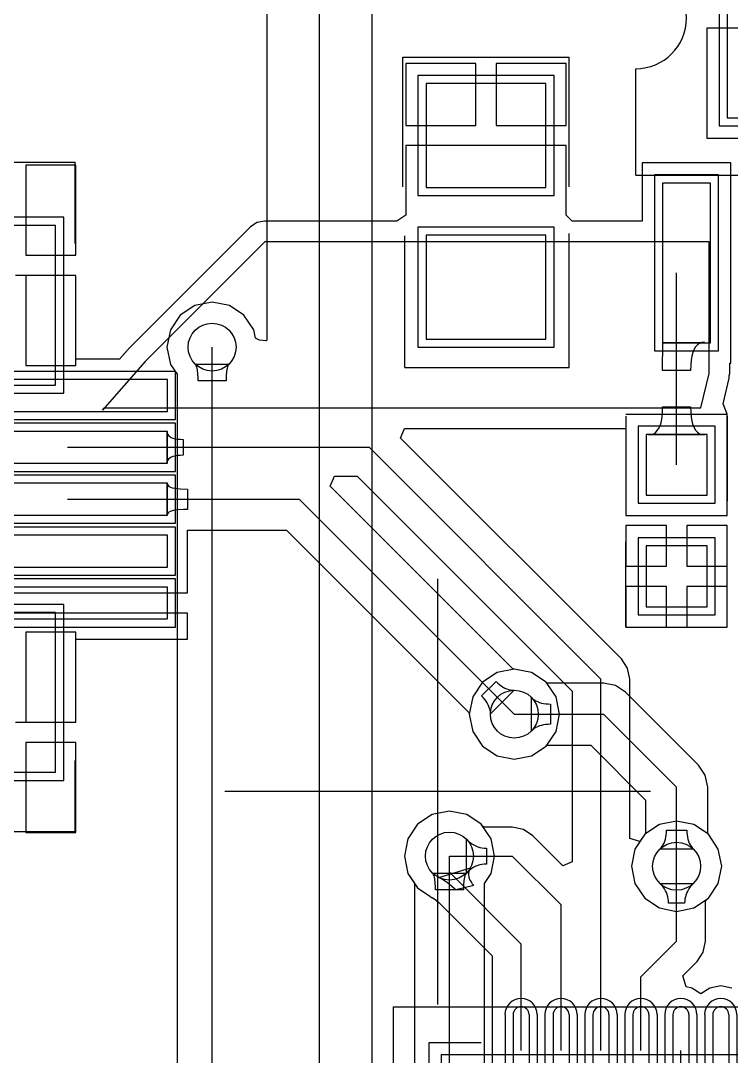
# Model space of a CAD drawing. Header units: millimetres. Extents: x 79 to 123, y 34 to 143.
# Drawn here: x 87.44 to 96.34, y 105.65 to 118.62 of the extents above; entities that cross this region are included whole.
import ezdxf

# ---------------------------------------------------------------- set-up
doc = ezdxf.new("R2010")
doc.units = ezdxf.units.MM
for name, color, linetype in [('BottomLayer', 5, 'Continuous'), ('BottomOverlay', 54, 'Continuous'), ('BottomSolder', 6, 'Continuous'), ('Mechanical13', 56, 'Continuous'), ('Mechanical15', 56, 'Continuous'), ('MultiLayer', 9, 'Continuous'), ('TopLayer', 1, 'Continuous'), ('TopOverlay', 2, 'Continuous'), ('TopPaste', 8, 'Continuous'), ('TopSolder', 216, 'Continuous')]:
    doc.layers.add(name, color=color, linetype=linetype)

# ---------------------------------------------------------------- blocks, each defined once
blk = doc.blocks.new('18650____________B_1')
at = {"layer": 'BottomOverlay'}
for p, q in [((59.204, 28.864), (59.204, 34.195)), ((56.539, 31.529), (61.87, 31.529))]:
    blk.add_line(p, q, dxfattribs=at)
blk = doc.blocks.new('C0603_15')
at = {"layer": 'TopLayer'}
for p, q in [((-0.356, 0.559), (-0.356, -0.203)), ((0.406, 0.559), (-0.356, 0.559)), ((0.406, -0.203), (0.406, 0.559)), ((1.041, 0.559), (1.041, -0.203)), ((1.803, 0.559), (1.041, 0.559)), ((1.803, -0.203), (1.803, 0.559)), ((-0.356, -0.203), (0.406, -0.203)), ((1.041, -0.203), (1.803, -0.203))]:
    blk.add_line(p, q, dxfattribs=at)
at = {"layer": 'TopOverlay'}
for p, q in [((-0.61, 0.813), (0.457, 0.813)), ((-0.61, 0.813), (-0.61, -0.457)), ((2.032, 0.813), (0.965, 0.813)), ((2.057, 0.813), (2.057, -0.457)), ((-0.61, -0.457), (0.457, -0.457)), ((2.032, -0.457), (0.965, -0.457))]:
    blk.add_line(p, q, dxfattribs=at)
at = {"layer": 'TopPaste'}
for p, q in [((-0.356, 0.559), (-0.356, -0.203)), ((0.406, 0.559), (-0.356, 0.559)), ((0.406, -0.203), (0.406, 0.559)), ((1.041, 0.559), (1.041, -0.203)), ((1.803, 0.559), (1.041, 0.559)), ((1.803, -0.203), (1.803, 0.559)), ((-0.356, -0.203), (0.406, -0.203)), ((1.041, -0.203), (1.803, -0.203))]:
    blk.add_line(p, q, dxfattribs=at)
at = {"layer": 'TopSolder'}
for p, q in [((-0.457, 0.66), (-0.457, -0.305)), ((0.508, 0.66), (-0.457, 0.66)), ((0.508, -0.305), (0.508, 0.66)), ((0.94, 0.66), (0.94, -0.305)), ((1.905, 0.66), (0.94, 0.66)), ((1.905, -0.305), (1.905, 0.66)), ((-0.457, -0.305), (0.508, -0.305)), ((0.94, -0.305), (1.905, -0.305))]:
    blk.add_line(p, q, dxfattribs=at)
blk = doc.blocks.new('C0805_16')
at = {"layer": 'TopLayer'}
for p, q in [((-0.3, 0.75), (-1.6, 0.75)), ((-1.6, 0.75), (-1.6, -0.75)), ((-0.3, -0.75), (-0.3, 0.75)), ((1.6, 0.75), (0.3, 0.75)), ((0.3, 0.75), (0.3, -0.75)), ((1.6, -0.75), (1.6, 0.75)), ((-1.6, -0.75), (-0.3, -0.75)), ((0.3, -0.75), (1.6, -0.75))]:
    blk.add_line(p, q, dxfattribs=at)
at = {"layer": 'TopOverlay'}
for p, q in [((-1.93, -1.041), (-1.93, 1.041)), ((-0.305, 1.041), (-1.93, 1.041)), ((1.956, 1.041), (0.279, 1.041)), ((1.956, -1.016), (1.956, 1.041)), ((1.956, -1.016), (0.305, -1.016)), ((-0.305, -1.041), (-1.93, -1.041))]:
    blk.add_line(p, q, dxfattribs=at)
at = {"layer": 'TopPaste'}
for p, q in [((-0.3, 0.75), (-1.6, 0.75)), ((-1.6, 0.75), (-1.6, -0.75)), ((-0.3, -0.75), (-0.3, 0.75)), ((1.6, 0.75), (0.3, 0.75)), ((0.3, 0.75), (0.3, -0.75)), ((1.6, -0.75), (1.6, 0.75)), ((-1.6, -0.75), (-0.3, -0.75)), ((0.3, -0.75), (1.6, -0.75))]:
    blk.add_line(p, q, dxfattribs=at)
at = {"layer": 'TopSolder'}
for p, q in [((-0.198, 0.852), (-1.702, 0.852)), ((-1.702, 0.852), (-1.702, -0.852)), ((-0.198, -0.852), (-0.198, 0.852)), ((1.702, 0.852), (0.198, 0.852)), ((0.198, 0.852), (0.198, -0.852)), ((1.702, -0.852), (1.702, 0.852)), ((-1.702, -0.852), (-0.198, -0.852)), ((0.198, -0.852), (1.702, -0.852))]:
    blk.add_line(p, q, dxfattribs=at)
blk = doc.blocks.new('__2102_59')
at = {"layer": 'Mechanical13'}
for p, q in [((2.5, 2.525), (-2.5, 2.525)), ((-2.5, -2.475), (-2.5, 2.525)), ((2.5, -2.475), (2.5, 2.525)), ((-2.5, -2.475), (2.5, -2.475))]:
    blk.add_line(p, q, dxfattribs=at)
blk.add_circle((-1.6, 1.625), 0.5, dxfattribs=at)
at = {"layer": 'Mechanical15'}
for p, q in [((-3.1, 3.125), (3.1, 3.125)), ((-3.1, -3.075), (-3.1, 3.125)), ((3.1, -3.075), (3.1, 3.125)), ((0, -0.475), (0, 0.525)), ((0.5, 0.025), (-0.5, 0.025)), ((-3.1, -3.075), (3.1, -3.075))]:
    blk.add_line(p, q, dxfattribs=at)
at = {"layer": 'TopLayer'}
for p, q in [((-1.6, 3.025), (-1.6, 2.125)), ((-1.4, 3.025), (-1.4, 2.125)), ((-1.1, 3.025), (-1.1, 2.125)), ((-0.9, 3.025), (-0.9, 2.125)), ((-0.6, 3.025), (-0.6, 2.125)), ((-0.4, 3.025), (-0.4, 2.125)), ((-0.1, 3.025), (-0.1, 2.125)), ((0.1, 3.025), (0.1, 2.125)), ((0.4, 3.025), (0.4, 2.125)), ((0.6, 3.025), (0.6, 2.125)), ((0.9, 3.025), (0.9, 2.125)), ((1.1, 3.025), (1.1, 2.125)), ((1.4, 3.025), (1.4, 2.125)), ((1.6, 3.025), (1.6, 2.125)), ((-3, 1.625), (-2.1, 1.625)), ((2.1, 1.625), (3, 1.625)), ((-1.5, 1.525), (-1.5, -1.475)), ((1.5, 1.525), (-1.5, 1.525)), ((1.5, -1.475), (1.5, 1.525)), ((-3, 1.425), (-2.1, 1.425)), ((2.1, 1.425), (3, 1.425)), ((-3, 1.125), (-2.1, 1.125)), ((2.1, 1.125), (3, 1.125)), ((-3, 0.925), (-2.1, 0.925)), ((2.1, 0.925), (3, 0.925)), ((-3, 0.625), (-2.1, 0.625)), ((2.1, 0.625), (3, 0.625)), ((-3, 0.425), (-2.1, 0.425)), ((2.1, 0.425), (3, 0.425)), ((-3, 0.125), (-2.1, 0.125)), ((2.1, 0.125), (3, 0.125)), ((-3, -0.075), (-2.1, -0.075)), ((2.1, -0.075), (3, -0.075)), ((-3, -0.375), (-2.1, -0.375)), ((2.1, -0.375), (3, -0.375)), ((-3, -0.575), (-2.1, -0.575)), ((2.1, -0.575), (3, -0.575)), ((-3, -0.875), (-2.1, -0.875)), ((2.1, -0.875), (3, -0.875)), ((-3, -1.075), (-2.1, -1.075)), ((2.1, -1.075), (3, -1.075)), ((-3, -1.375), (-2.1, -1.375)), ((2.1, -1.375), (3, -1.375)), ((-1.5, -1.475), (1.5, -1.475)), ((-3, -1.575), (-2.1, -1.575)), ((2.1, -1.575), (3, -1.575)), ((-1.6, -2.075), (-1.6, -2.975)), ((-1.4, -2.075), (-1.4, -2.975)), ((-1.1, -2.075), (-1.1, -2.975)), ((-0.9, -2.075), (-0.9, -2.975)), ((-0.6, -2.075), (-0.6, -2.975)), ((-0.4, -2.075), (-0.4, -2.975)), ((-0.1, -2.075), (-0.1, -2.975)), ((0.1, -2.075), (0.1, -2.975)), ((0.4, -2.075), (0.4, -2.975)), ((0.6, -2.075), (0.6, -2.975)), ((0.9, -2.075), (0.9, -2.975)), ((1.1, -2.075), (1.1, -2.975)), ((1.4, -2.075), (1.4, -2.975)), ((1.6, -2.075), (1.6, -2.975))]:
    blk.add_line(p, q, dxfattribs=at)
for centre, start, end in [((-1.5, 3.025), 0, 180), ((-1, 3.025), 0, 180), ((-0.5, 3.025), 0, 180), ((0, 3.025), 0, 180), ((0.5, 3.025), 0, 180), ((1, 3.025), 0, 180), ((1.5, 3.025), 0, 180), ((-1.5, 2.125), 180, 0), ((-1, 2.125), 180, 0), ((-0.5, 2.125), 180, 0), ((0, 2.125), 180, 0), ((0.5, 2.125), 180, 0), ((1, 2.125), 180, 0), ((1.5, 2.125), 180, 0), ((-3, 1.525), 90, 270), ((-2.1, 1.525), 270, 90), ((2.1, 1.525), 90, 270), ((3, 1.525), 270, 90), ((-3, 1.025), 90, 270), ((-2.1, 1.025), 270, 90), ((2.1, 1.025), 90, 270), ((3, 1.025), 270, 90), ((-3, 0.525), 90, 270), ((-2.1, 0.525), 270, 90), ((2.1, 0.525), 90, 270), ((3, 0.525), 270, 90), ((-3, 0.025), 90, 270), ((-2.1, 0.025), 270, 90), ((2.1, 0.025), 90, 270), ((3, 0.025), 270, 90), ((-3, -0.475), 90, 270), ((-2.1, -0.475), 270, 90), ((2.1, -0.475), 90, 270), ((3, -0.475), 270, 90), ((-3, -0.975), 90, 270), ((-2.1, -0.975), 270, 90), ((2.1, -0.975), 90, 270), ((3, -0.975), 270, 90), ((-3, -1.475), 90, 270), ((-2.1, -1.475), 270, 90), ((2.1, -1.475), 90, 270), ((3, -1.475), 270, 90), ((-1.5, -2.075), 0, 180), ((-1, -2.075), 0, 180), ((-0.5, -2.075), 0, 180), ((0, -2.075), 0, 180), ((0.5, -2.075), 0, 180), ((1, -2.075), 0, 180), ((1.5, -2.075), 0, 180), ((-1.5, -2.975), 180, 0), ((-1, -2.975), 180, 0), ((-0.5, -2.975), 180, 0), ((0, -2.975), 180, 0), ((0.5, -2.975), 180, 0), ((1, -2.975), 180, 0), ((1.5, -2.975), 180, 0)]:
    blk.add_arc(centre, 0.1, start, end, dxfattribs=at)
at = {"layer": 'TopOverlay'}
for p, q in [((-2, 2.675), (-2.65, 2.675)), ((-2.65, 2.025), (-2.65, 2.675)), ((2.65, 2.675), (2, 2.675)), ((2.65, 2.025), (2.65, 2.675)), ((-2.65, -2.625), (-2.65, -1.975)), ((2.65, -2.625), (2.65, -1.975)), ((-2, -2.625), (-2.65, -2.625)), ((2.65, -2.625), (2, -2.625))]:
    blk.add_line(p, q, dxfattribs=at)
blk.add_circle((-3.3, 2.525), 0.125, dxfattribs=at)
at = {"layer": 'TopPaste'}
for p, q in [((-1.6, 3.025), (-1.6, 2.125)), ((-1.4, 3.025), (-1.4, 2.125)), ((-1.1, 3.025), (-1.1, 2.125)), ((-0.9, 3.025), (-0.9, 2.125)), ((-0.6, 3.025), (-0.6, 2.125)), ((-0.4, 3.025), (-0.4, 2.125)), ((-0.1, 3.025), (-0.1, 2.125)), ((0.1, 3.025), (0.1, 2.125)), ((0.4, 3.025), (0.4, 2.125)), ((0.6, 3.025), (0.6, 2.125)), ((0.9, 3.025), (0.9, 2.125)), ((1.1, 3.025), (1.1, 2.125)), ((1.4, 3.025), (1.4, 2.125)), ((1.6, 3.025), (1.6, 2.125)), ((-3, 1.625), (-2.1, 1.625)), ((2.1, 1.625), (3, 1.625)), ((-1.5, 1.525), (-1.5, -1.475)), ((1.5, 1.525), (-1.5, 1.525)), ((1.5, -1.475), (1.5, 1.525)), ((-3, 1.425), (-2.1, 1.425)), ((2.1, 1.425), (3, 1.425)), ((-3, 1.125), (-2.1, 1.125)), ((2.1, 1.125), (3, 1.125)), ((-3, 0.925), (-2.1, 0.925)), ((2.1, 0.925), (3, 0.925)), ((-3, 0.625), (-2.1, 0.625)), ((2.1, 0.625), (3, 0.625)), ((-3, 0.425), (-2.1, 0.425)), ((2.1, 0.425), (3, 0.425)), ((-3, 0.125), (-2.1, 0.125)), ((2.1, 0.125), (3, 0.125)), ((-3, -0.075), (-2.1, -0.075)), ((2.1, -0.075), (3, -0.075)), ((-3, -0.375), (-2.1, -0.375)), ((2.1, -0.375), (3, -0.375)), ((-3, -0.575), (-2.1, -0.575)), ((2.1, -0.575), (3, -0.575)), ((-3, -0.875), (-2.1, -0.875)), ((2.1, -0.875), (3, -0.875)), ((-3, -1.075), (-2.1, -1.075)), ((2.1, -1.075), (3, -1.075)), ((-3, -1.375), (-2.1, -1.375)), ((2.1, -1.375), (3, -1.375)), ((-1.5, -1.475), (1.5, -1.475)), ((-3, -1.575), (-2.1, -1.575)), ((2.1, -1.575), (3, -1.575)), ((-1.6, -2.075), (-1.6, -2.975)), ((-1.4, -2.075), (-1.4, -2.975)), ((-1.1, -2.075), (-1.1, -2.975)), ((-0.9, -2.075), (-0.9, -2.975)), ((-0.6, -2.075), (-0.6, -2.975)), ((-0.4, -2.075), (-0.4, -2.975)), ((-0.1, -2.075), (-0.1, -2.975)), ((0.1, -2.075), (0.1, -2.975)), ((0.4, -2.075), (0.4, -2.975)), ((0.6, -2.075), (0.6, -2.975)), ((0.9, -2.075), (0.9, -2.975)), ((1.1, -2.075), (1.1, -2.975)), ((1.4, -2.075), (1.4, -2.975)), ((1.6, -2.075), (1.6, -2.975))]:
    blk.add_line(p, q, dxfattribs=at)
for centre, start, end in [((-1.5, 3.025), 0, 180), ((-1, 3.025), 0, 180), ((-0.5, 3.025), 0, 180), ((0, 3.025), 0, 180), ((0.5, 3.025), 0, 180), ((1, 3.025), 0, 180), ((1.5, 3.025), 0, 180), ((-1.5, 2.125), 180, 0), ((-1, 2.125), 180, 0), ((-0.5, 2.125), 180, 0), ((0, 2.125), 180, 0), ((0.5, 2.125), 180, 0), ((1, 2.125), 180, 0), ((1.5, 2.125), 180, 0), ((-3, 1.525), 90, 270), ((-2.1, 1.525), 270, 90), ((2.1, 1.525), 90, 270), ((3, 1.525), 270, 90), ((-3, 1.025), 90, 270), ((-2.1, 1.025), 270, 90), ((2.1, 1.025), 90, 270), ((3, 1.025), 270, 90), ((-3, 0.525), 90, 270), ((-2.1, 0.525), 270, 90), ((2.1, 0.525), 90, 270), ((3, 0.525), 270, 90), ((-3, 0.025), 90, 270), ((-2.1, 0.025), 270, 90), ((2.1, 0.025), 90, 270), ((3, 0.025), 270, 90), ((-3, -0.475), 90, 270), ((-2.1, -0.475), 270, 90), ((2.1, -0.475), 90, 270), ((3, -0.475), 270, 90), ((-3, -0.975), 90, 270), ((-2.1, -0.975), 270, 90), ((2.1, -0.975), 90, 270), ((3, -0.975), 270, 90), ((-3, -1.475), 90, 270), ((-2.1, -1.475), 270, 90), ((2.1, -1.475), 90, 270), ((3, -1.475), 270, 90), ((-1.5, -2.075), 0, 180), ((-1, -2.075), 0, 180), ((-0.5, -2.075), 0, 180), ((0, -2.075), 0, 180), ((0.5, -2.075), 0, 180), ((1, -2.075), 0, 180), ((1.5, -2.075), 0, 180), ((-1.5, -2.975), 180, 0), ((-1, -2.975), 180, 0), ((-0.5, -2.975), 180, 0), ((0, -2.975), 180, 0), ((0.5, -2.975), 180, 0), ((1, -2.975), 180, 0), ((1.5, -2.975), 180, 0)]:
    blk.add_arc(centre, 0.1, start, end, dxfattribs=at)
at = {"layer": 'TopSolder'}
for p, q in [((-1.702, 3.025), (-1.702, 2.125)), ((-1.298, 3.025), (-1.298, 2.125)), ((-1.202, 3.025), (-1.202, 2.125)), ((-0.798, 3.025), (-0.798, 2.125)), ((-0.702, 3.025), (-0.702, 2.125)), ((-0.298, 3.025), (-0.298, 2.125)), ((-0.202, 3.025), (-0.202, 2.125)), ((0.202, 3.025), (0.202, 2.125)), ((0.298, 3.025), (0.298, 2.125)), ((0.702, 3.025), (0.702, 2.125)), ((0.798, 3.025), (0.798, 2.125)), ((1.202, 3.025), (1.202, 2.125)), ((1.298, 3.025), (1.298, 2.125)), ((1.702, 3.025), (1.702, 2.125)), ((-3, 1.727), (-2.1, 1.727)), ((2.1, 1.727), (3, 1.727)), ((-1.602, 1.627), (-1.602, -1.576)), ((1.602, 1.627), (-1.602, 1.627)), ((1.602, -1.576), (1.602, 1.627)), ((-3, 1.324), (-2.1, 1.324)), ((2.1, 1.324), (3, 1.324)), ((-3, 1.227), (-2.1, 1.227)), ((2.1, 1.227), (3, 1.227)), ((-3, 0.824), (-2.1, 0.824)), ((2.1, 0.824), (3, 0.824)), ((-3, 0.727), (-2.1, 0.727)), ((2.1, 0.727), (3, 0.727)), ((-3, 0.324), (-2.1, 0.324)), ((2.1, 0.324), (3, 0.324)), ((-3, 0.227), (-2.1, 0.227)), ((2.1, 0.227), (3, 0.227)), ((-3, -0.176), (-2.1, -0.176)), ((2.1, -0.176), (3, -0.176)), ((-3, -0.273), (-2.1, -0.273)), ((2.1, -0.273), (3, -0.273)), ((-3, -0.676), (-2.1, -0.676)), ((-3, -0.773), (-2.1, -0.773)), ((2.1, -0.676), (3, -0.676)), ((2.1, -0.773), (3, -0.773)), ((-3, -1.176), (-2.1, -1.176)), ((-3, -1.273), (-2.1, -1.273)), ((2.1, -1.176), (3, -1.176)), ((2.1, -1.273), (3, -1.273)), ((-3, -1.676), (-2.1, -1.676)), ((-1.602, -1.576), (1.602, -1.576)), ((2.1, -1.676), (3, -1.676)), ((-1.702, -2.075), (-1.702, -2.975)), ((-1.298, -2.075), (-1.298, -2.975)), ((-1.202, -2.075), (-1.202, -2.975)), ((-0.798, -2.075), (-0.798, -2.975)), ((-0.702, -2.075), (-0.702, -2.975)), ((-0.298, -2.075), (-0.298, -2.975)), ((-0.202, -2.075), (-0.202, -2.975)), ((0.202, -2.075), (0.202, -2.975)), ((0.298, -2.075), (0.298, -2.975)), ((0.702, -2.075), (0.702, -2.975)), ((0.798, -2.075), (0.798, -2.975)), ((1.202, -2.075), (1.202, -2.975)), ((1.298, -2.075), (1.298, -2.975)), ((1.702, -2.075), (1.702, -2.975))]:
    blk.add_line(p, q, dxfattribs=at)
for centre, start, end in [((-1.5, 3.025), 0, 180), ((-1, 3.025), 0, 180), ((-0.5, 3.025), 0, 180), ((0, 3.025), 0, 180), ((0.5, 3.025), 0, 180), ((1, 3.025), 0, 180), ((1.5, 3.025), 0, 180), ((-1.5, 2.125), 180, 0), ((-1, 2.125), 180, 0), ((-0.5, 2.125), 180, 0), ((0, 2.125), 180, 0), ((0.5, 2.125), 180, 0), ((1, 2.125), 180, 0), ((1.5, 2.125), 180, 0), ((-3, 1.525), 90, 270), ((-2.1, 1.525), 270, 90), ((2.1, 1.525), 90, 270), ((3, 1.525), 270, 90), ((-3, 1.025), 90, 270), ((-2.1, 1.025), 270, 90), ((2.1, 1.025), 90, 270), ((3, 1.025), 270, 90), ((-3, 0.525), 90, 270), ((-2.1, 0.525), 270, 90), ((2.1, 0.525), 90, 270), ((3, 0.525), 270, 90), ((-3, 0.025), 90, 270), ((-2.1, 0.025), 270, 90), ((2.1, 0.025), 90, 270), ((3, 0.025), 270, 90), ((-3, -0.475), 90, 270), ((-2.1, -0.475), 270, 90), ((2.1, -0.475), 90, 270), ((3, -0.475), 270, 90), ((-3, -0.975), 90, 270), ((-2.1, -0.975), 270, 90), ((2.1, -0.975), 90, 270), ((3, -0.975), 270, 90), ((-3, -1.475), 90, 270), ((-2.1, -1.475), 270, 90), ((2.1, -1.475), 90, 270), ((3, -1.475), 270, 90), ((-1.5, -2.075), 0, 180), ((-1, -2.075), 0, 180), ((-0.5, -2.075), 0, 180), ((0, -2.075), 0, 180), ((0.5, -2.075), 0, 180), ((1, -2.075), 0, 180), ((1.5, -2.075), 0, 180), ((-1.5, -2.975), 180, 0), ((-1, -2.975), 180, 0), ((-0.5, -2.975), 180, 0), ((0, -2.975), 180, 0), ((0.5, -2.975), 180, 0), ((1, -2.975), 180, 0), ((1.5, -2.975), 180, 0)]:
    blk.add_arc(centre, 0.202, start, end, dxfattribs=at)
blk = doc.blocks.new('MICROUSB_5S_61')
at = {"layer": 'BottomLayer'}
for p, q in [((0.065, 3.65), (-2.475, 3.65)), ((-2.475, 3.65), (-2.475, 1.65)), ((0.065, 1.65), (0.065, 3.65)), ((7.315, 3.65), (4.775, 3.65)), ((4.775, 3.65), (4.775, 1.65)), ((7.315, 1.65), (7.315, 3.65)), ((-2.475, 1.65), (0.065, 1.65)), ((4.775, 1.65), (7.315, 1.65)), ((1, 0.5), (-1, 0.5)), ((-1, 0.5), (-1, -0.5)), ((1, -0.5), (1, 0.5)), ((5.85, 0.5), (3.85, 0.5)), ((3.85, 0.5), (3.85, -0.5)), ((5.85, -0.5), (5.85, 0.5)), ((-1, -0.5), (1, -0.5)), ((3.85, -0.5), (5.85, -0.5))]:
    blk.add_line(p, q, dxfattribs=at)
at = {"layer": 'BottomSolder'}
for p, q in [((0.167, 3.752), (-2.576, 3.752)), ((-2.576, 3.752), (-2.576, 1.548)), ((0.167, 1.548), (0.167, 3.752)), ((7.417, 3.752), (4.674, 3.752)), ((4.674, 3.752), (4.674, 1.548)), ((7.417, 1.548), (7.417, 3.752)), ((-2.576, 1.548), (0.167, 1.548)), ((4.674, 1.548), (7.417, 1.548)), ((1.102, 0.602), (-1.102, 0.602)), ((-1.102, 0.602), (-1.102, -0.602)), ((1.102, -0.602), (1.102, 0.602)), ((5.952, 0.602), (3.748, 0.602)), ((3.748, 0.602), (3.748, -0.602)), ((5.952, -0.602), (5.952, 0.602)), ((-1.102, -0.602), (1.102, -0.602)), ((3.748, -0.602), (5.952, -0.602))]:
    blk.add_line(p, q, dxfattribs=at)
at = {"layer": 'MultiLayer'}
for p, q in [((0.065, 3.65), (-2.475, 3.65)), ((-2.475, 3.65), (-2.475, 1.65)), ((0.065, 1.65), (0.065, 3.65)), ((7.315, 3.65), (4.775, 3.65)), ((4.775, 3.65), (4.775, 1.65)), ((7.315, 1.65), (7.315, 3.65)), ((-2.475, 1.65), (0.065, 1.65)), ((4.775, 1.65), (7.315, 1.65)), ((1, 0.5), (-1, 0.5)), ((-1, 0.5), (-1, -0.5)), ((1, -0.5), (1, 0.5)), ((5.85, 0.5), (3.85, 0.5)), ((3.85, 0.5), (3.85, -0.5)), ((5.85, -0.5), (5.85, 0.5)), ((-1, -0.5), (1, -0.5)), ((3.85, -0.5), (5.85, -0.5))]:
    blk.add_line(p, q, dxfattribs=at)
at = {"layer": 'TopLayer'}
for p, q in [((0.065, 3.65), (-2.475, 3.65)), ((-2.475, 3.65), (-2.475, 1.65)), ((0.065, 1.65), (0.065, 3.65)), ((1.421, 3.65), (1.421, 2.15)), ((3.421, 3.65), (1.421, 3.65)), ((3.421, 2.15), (3.421, 3.65)), ((7.315, 3.65), (4.775, 3.65)), ((4.775, 3.65), (4.775, 1.65)), ((7.315, 1.65), (7.315, 3.65)), ((1.421, 2.15), (3.421, 2.15)), ((-2.475, 1.65), (0.065, 1.65)), ((4.775, 1.65), (7.315, 1.65)), ((0.921, 0.6), (0.921, -1.9)), ((1.321, 0.6), (0.921, 0.6)), ((1.321, -1.9), (1.321, 0.6)), ((1.571, 0.6), (1.571, -1.9)), ((1.971, 0.6), (1.571, 0.6)), ((1.971, -1.9), (1.971, 0.6)), ((2.221, 0.6), (2.221, -1.9)), ((2.621, 0.6), (2.221, 0.6)), ((2.621, -1.9), (2.621, 0.6)), ((2.871, 0.6), (2.871, -1.9)), ((3.271, 0.6), (2.871, 0.6)), ((3.271, -1.9), (3.271, 0.6)), ((3.521, 0.6), (3.521, -1.9)), ((3.921, 0.6), (3.521, 0.6)), ((3.921, -1.9), (3.921, 0.6)), ((1, 0.5), (-1, 0.5)), ((-1, 0.5), (-1, -0.5)), ((1, -0.5), (1, 0.5)), ((5.85, 0.5), (3.85, 0.5)), ((3.85, 0.5), (3.85, -0.5)), ((5.85, -0.5), (5.85, 0.5)), ((-1, -0.5), (1, -0.5)), ((3.85, -0.5), (5.85, -0.5)), ((0.921, -1.9), (1.321, -1.9)), ((1.571, -1.9), (1.971, -1.9)), ((2.221, -1.9), (2.621, -1.9)), ((2.871, -1.9), (3.271, -1.9)), ((3.521, -1.9), (3.921, -1.9))]:
    blk.add_line(p, q, dxfattribs=at)
at = {"layer": 'TopOverlay'}
for p, q in [((-0.852, 5.095), (5.498, 5.095)), ((-1.741, 1.133), (-1.741, -0.747)), ((6.641, 1.133), (6.641, -0.747)), ((-1.741, -0.747), (-0.852, -0.747)), ((5.625, -0.747), (6.641, -0.747))]:
    blk.add_line(p, q, dxfattribs=at)
at = {"layer": 'TopPaste'}
for p, q in [((1.421, 3.65), (1.421, 2.15)), ((3.421, 3.65), (1.421, 3.65)), ((3.421, 2.15), (3.421, 3.65)), ((1.421, 2.15), (3.421, 2.15)), ((0.921, 0.6), (0.921, -1.9)), ((1.321, 0.6), (0.921, 0.6)), ((1.321, -1.9), (1.321, 0.6)), ((1.571, 0.6), (1.571, -1.9)), ((1.971, 0.6), (1.571, 0.6)), ((1.971, -1.9), (1.971, 0.6)), ((2.221, 0.6), (2.221, -1.9)), ((2.621, 0.6), (2.221, 0.6)), ((2.621, -1.9), (2.621, 0.6)), ((2.871, 0.6), (2.871, -1.9)), ((3.271, 0.6), (2.871, 0.6)), ((3.271, -1.9), (3.271, 0.6)), ((3.521, 0.6), (3.521, -1.9)), ((3.921, 0.6), (3.521, 0.6)), ((3.921, -1.9), (3.921, 0.6)), ((0.921, -1.9), (1.321, -1.9)), ((1.571, -1.9), (1.971, -1.9)), ((2.221, -1.9), (2.621, -1.9)), ((2.871, -1.9), (3.271, -1.9)), ((3.521, -1.9), (3.921, -1.9))]:
    blk.add_line(p, q, dxfattribs=at)
at = {"layer": 'TopSolder'}
for p, q in [((0.167, 3.752), (-2.576, 3.752)), ((-2.576, 3.752), (-2.576, 1.548)), ((0.167, 1.548), (0.167, 3.752)), ((1.319, 3.752), (1.319, 2.048)), ((3.522, 3.752), (1.319, 3.752)), ((3.522, 2.048), (3.522, 3.752)), ((7.417, 3.752), (4.674, 3.752)), ((4.674, 3.752), (4.674, 1.548)), ((7.417, 1.548), (7.417, 3.752)), ((1.319, 2.048), (3.522, 2.048)), ((-2.576, 1.548), (0.167, 1.548)), ((4.674, 1.548), (7.417, 1.548)), ((0.819, 0.702), (0.819, -2.002)), ((1.422, 0.702), (0.819, 0.702)), ((1.422, -2.002), (1.422, 0.702)), ((1.469, 0.702), (1.469, -2.002)), ((2.072, 0.702), (1.469, 0.702)), ((2.072, -2.002), (2.072, 0.702)), ((2.119, 0.702), (2.119, -2.002)), ((2.722, 0.702), (2.119, 0.702)), ((2.722, -2.002), (2.722, 0.702)), ((2.769, 0.702), (2.769, -2.002)), ((3.372, 0.702), (2.769, 0.702)), ((3.372, -2.002), (3.372, 0.702)), ((3.419, 0.702), (3.419, -2.002)), ((4.022, 0.702), (3.419, 0.702)), ((4.022, -2.002), (4.022, 0.702)), ((1.102, 0.602), (-1.102, 0.602)), ((-1.102, 0.602), (-1.102, -0.602)), ((1.102, -0.602), (1.102, 0.602)), ((5.952, 0.602), (3.748, 0.602)), ((3.748, 0.602), (3.748, -0.602)), ((5.952, -0.602), (5.952, 0.602)), ((-1.102, -0.602), (1.102, -0.602)), ((3.748, -0.602), (5.952, -0.602)), ((0.819, -2.002), (1.422, -2.002)), ((1.469, -2.002), (2.072, -2.002)), ((2.119, -2.002), (2.722, -2.002)), ((2.769, -2.002), (3.372, -2.002)), ((3.419, -2.002), (4.022, -2.002))]:
    blk.add_line(p, q, dxfattribs=at)
blk = doc.blocks.new('IP5306_63')
at = {"layer": 'TopLayer'}
for p, q in [((-4.085, 1.675), (-4.085, 1.075)), ((-2.085, 1.675), (-4.085, 1.675)), ((-2.085, 1.075), (-2.085, 1.675)), ((1.963, 1.675), (1.963, 1.075)), ((3.963, 1.675), (1.963, 1.675)), ((3.963, 1.075), (3.963, 1.675)), ((-4.085, 1.075), (-2.085, 1.075)), ((1.963, 1.075), (3.963, 1.075)), ((-1.267, 0.865), (-1.267, -2.135)), ((1.233, 0.865), (-1.267, 0.865)), ((1.233, -2.135), (1.233, 0.865)), ((-4.085, 0.405), (-4.085, -0.195)), ((-2.085, 0.405), (-4.085, 0.405)), ((-2.085, -0.195), (-2.085, 0.405)), ((1.963, 0.405), (1.963, -0.195)), ((3.963, 0.405), (1.963, 0.405)), ((3.963, -0.195), (3.963, 0.405)), ((-4.085, -0.195), (-2.085, -0.195)), ((1.963, -0.195), (3.963, -0.195)), ((-4.085, -0.865), (-4.085, -1.465)), ((-2.085, -0.865), (-4.085, -0.865)), ((-2.085, -1.465), (-2.085, -0.865)), ((1.963, -0.865), (1.963, -1.465)), ((3.963, -0.865), (1.963, -0.865)), ((3.963, -1.465), (3.963, -0.865)), ((-4.085, -1.465), (-2.085, -1.465)), ((1.963, -1.465), (3.963, -1.465)), ((-4.085, -2.135), (-4.085, -2.735)), ((-2.085, -2.135), (-4.085, -2.135)), ((-2.085, -2.735), (-2.085, -2.135)), ((-1.267, -2.135), (1.233, -2.135)), ((1.963, -2.135), (1.963, -2.735)), ((3.963, -2.135), (1.963, -2.135)), ((3.963, -2.735), (3.963, -2.135)), ((-4.085, -2.735), (-2.085, -2.735)), ((1.963, -2.735), (3.963, -2.735))]:
    blk.add_line(p, q, dxfattribs=at)
at = {"layer": 'TopOverlay'}
for p, q in [((-1.987, 2.01), (-1.987, -3.07)), ((-1.987, 2.01), (-0.652, 2.01)), ((0.618, 2.01), (1.853, 2.01)), ((1.853, 2.01), (1.853, -3.07)), ((1.853, -3.07), (-1.987, -3.07))]:
    blk.add_line(p, q, dxfattribs=at)
blk.add_arc((-0.017, 2.01), 0.635, 180, 0, dxfattribs=at)
at = {"layer": 'TopPaste'}
for p, q in [((-4.085, 1.675), (-4.085, 1.075)), ((-2.085, 1.675), (-4.085, 1.675)), ((-2.085, 1.075), (-2.085, 1.675)), ((1.963, 1.675), (1.963, 1.075)), ((3.963, 1.675), (1.963, 1.675)), ((3.963, 1.075), (3.963, 1.675)), ((-4.085, 1.075), (-2.085, 1.075)), ((1.963, 1.075), (3.963, 1.075)), ((-1.267, 0.865), (-1.267, -2.135)), ((1.233, 0.865), (-1.267, 0.865)), ((1.233, -2.135), (1.233, 0.865)), ((-4.085, 0.405), (-4.085, -0.195)), ((-2.085, 0.405), (-4.085, 0.405)), ((-2.085, -0.195), (-2.085, 0.405)), ((1.963, 0.405), (1.963, -0.195)), ((3.963, 0.405), (1.963, 0.405)), ((3.963, -0.195), (3.963, 0.405)), ((-4.085, -0.195), (-2.085, -0.195)), ((1.963, -0.195), (3.963, -0.195)), ((-4.085, -0.865), (-4.085, -1.465)), ((-2.085, -0.865), (-4.085, -0.865)), ((-2.085, -1.465), (-2.085, -0.865)), ((1.963, -0.865), (1.963, -1.465)), ((3.963, -0.865), (1.963, -0.865)), ((3.963, -1.465), (3.963, -0.865)), ((-4.085, -1.465), (-2.085, -1.465)), ((1.963, -1.465), (3.963, -1.465)), ((-4.085, -2.135), (-4.085, -2.735)), ((-2.085, -2.135), (-4.085, -2.135)), ((-2.085, -2.735), (-2.085, -2.135)), ((-1.267, -2.135), (1.233, -2.135)), ((1.963, -2.135), (1.963, -2.735)), ((3.963, -2.135), (1.963, -2.135)), ((3.963, -2.735), (3.963, -2.135)), ((-4.085, -2.735), (-2.085, -2.735)), ((1.963, -2.735), (3.963, -2.735))]:
    blk.add_line(p, q, dxfattribs=at)
at = {"layer": 'TopSolder'}
for p, q in [((-4.186, 1.777), (-4.186, 0.974)), ((-1.983, 1.777), (-4.186, 1.777)), ((-1.983, 0.974), (-1.983, 1.777)), ((1.862, 1.777), (1.862, 0.974)), ((4.065, 1.777), (1.862, 1.777)), ((4.065, 0.974), (4.065, 1.777)), ((-4.186, 0.974), (-1.983, 0.974)), ((-1.368, 0.967), (-1.368, -2.237)), ((1.335, 0.967), (-1.368, 0.967)), ((1.335, -2.237), (1.335, 0.967)), ((1.862, 0.974), (4.065, 0.974)), ((-4.186, 0.507), (-4.186, -0.296)), ((-1.983, 0.507), (-4.186, 0.507)), ((-1.983, -0.296), (-1.983, 0.507)), ((1.862, 0.507), (1.862, -0.296)), ((4.065, 0.507), (1.862, 0.507)), ((4.065, -0.296), (4.065, 0.507)), ((-4.186, -0.296), (-1.983, -0.296)), ((1.862, -0.296), (4.065, -0.296)), ((-4.186, -0.763), (-4.186, -1.566)), ((-1.983, -0.763), (-4.186, -0.763)), ((-1.983, -1.566), (-1.983, -0.763)), ((1.862, -0.763), (1.862, -1.566)), ((4.065, -0.763), (1.862, -0.763)), ((4.065, -1.566), (4.065, -0.763)), ((-4.186, -1.566), (-1.983, -1.566)), ((1.862, -1.566), (4.065, -1.566)), ((-4.186, -2.033), (-4.186, -2.836)), ((-1.983, -2.033), (-4.186, -2.033)), ((-1.983, -2.836), (-1.983, -2.033)), ((1.862, -2.033), (1.862, -2.836)), ((4.065, -2.033), (1.862, -2.033)), ((4.065, -2.836), (4.065, -2.033)), ((-1.368, -2.237), (1.335, -2.237)), ((-4.186, -2.836), (-1.983, -2.836)), ((1.862, -2.836), (4.065, -2.836))]:
    blk.add_line(p, q, dxfattribs=at)

msp = doc.modelspace()

# ---------------------------------------------------------------- linework, layer by layer
at = {"layer": 'BottomLayer'}
for p, q in [((90.526, 120.447), (90.526, 114.617)), ((91.186, 99.263), (91.186, 120.447)), ((91.846, 99.536), (91.846, 120.447)), ((88.134, 116.807), (87.507, 116.807)), ((87.507, 116.807), (87.507, 115.68)), ((88.134, 115.68), (88.134, 116.807)), ((87.507, 115.68), (88.134, 115.68)), ((88.134, 115.426), (87.507, 115.426)), ((87.507, 115.426), (87.507, 114.299)), ((88.134, 114.299), (88.134, 115.426)), ((89.84, 115.093), (89.624, 115.05)), ((90.056, 115.05), (89.84, 115.093)), ((89.624, 115.05), (89.44, 114.928)), ((90.239, 114.928), (90.056, 115.05)), ((89.44, 114.928), (89.318, 114.745)), ((90.362, 114.745), (90.239, 114.928)), ((89.318, 114.745), (89.275, 114.529)), ((90.382, 114.64), (90.362, 114.745)), ((90.432, 114.616), (90.382, 114.64)), ((90.518, 114.608), (90.432, 114.616)), ((90.526, 114.617), (90.518, 114.608)), ((89.275, 114.529), (89.318, 114.312)), ((89.84, 104.667), (89.84, 114.529)), ((87.507, 114.299), (88.134, 114.299)), ((89.318, 114.312), (89.401, 114.189)), ((89.636, 114.306), (89.63, 114.314)), ((89.63, 114.314), (90.05, 114.314)), ((89.642, 114.295), (89.636, 114.306)), ((89.648, 114.281), (89.642, 114.295)), ((90.037, 114.295), (90.032, 114.281)), ((90.043, 114.306), (90.037, 114.295)), ((90.05, 114.314), (90.043, 114.306)), ((89.401, 114.189), (89.402, 114.167)), ((89.402, 114.167), (89.402, 105.011)), ((89.652, 114.264), (89.648, 114.281)), ((89.656, 114.245), (89.652, 114.264)), ((89.664, 114.139), (89.656, 114.245)), ((90.016, 114.169), (90.015, 114.105)), ((90.02, 114.222), (90.016, 114.169)), ((90.024, 114.245), (90.02, 114.222)), ((90.027, 114.264), (90.024, 114.245)), ((90.032, 114.281), (90.027, 114.264)), ((89.665, 114.105), (89.664, 114.139)), ((90.015, 114.105), (89.665, 114.105)), ((88.134, 110.957), (87.507, 110.957)), ((87.507, 110.957), (87.507, 109.83)), ((88.134, 109.83), (88.134, 110.957)), ((93.408, 110.453), (93.225, 110.331)), ((93.624, 110.496), (93.408, 110.453)), ((93.841, 110.453), (93.624, 110.496)), ((94.024, 110.331), (93.841, 110.453)), ((93.225, 110.331), (93.103, 110.147)), ((94.03, 110.322), (94.024, 110.331)), ((94.037, 110.32), (94.03, 110.322)), ((94.042, 110.32), (94.037, 110.32)), ((94.742, 110.32), (94.042, 110.32)), ((94.891, 110.29), (94.742, 110.32)), ((95.017, 110.206), (94.891, 110.29)), ((93.103, 110.147), (93.06, 109.931)), ((93.839, 109.721), (93.839, 110.141)), ((93.839, 110.141), (93.856, 110.125)), ((95.931, 109.291), (95.017, 110.206)), ((93.856, 110.125), (93.874, 110.111)), ((93.874, 110.111), (93.894, 110.099)), ((93.894, 110.099), (93.916, 110.088)), ((93.916, 110.088), (93.939, 110.079)), ((93.939, 110.079), (93.963, 110.071)), ((93.963, 110.071), (93.989, 110.066)), ((93.989, 110.066), (94.017, 110.062)), ((94.017, 110.062), (94.046, 110.059)), ((94.046, 110.059), (94.076, 110.058)), ((94.076, 110.058), (94.076, 109.804)), ((93.06, 109.931), (93.103, 109.715)), ((93.624, 109.931), (94.742, 109.931)), ((94.742, 109.931), (95.656, 109.017)), ((87.507, 109.83), (88.134, 109.83)), ((93.874, 109.751), (93.856, 109.737)), ((93.894, 109.764), (93.874, 109.751)), ((93.916, 109.774), (93.894, 109.764)), ((93.939, 109.783), (93.916, 109.774)), ((93.963, 109.791), (93.939, 109.783)), ((93.989, 109.797), (93.963, 109.791)), ((94.017, 109.801), (93.989, 109.797)), ((94.046, 109.803), (94.017, 109.801)), ((94.076, 109.804), (94.046, 109.803)), ((93.103, 109.715), (93.225, 109.532)), ((93.856, 109.737), (93.839, 109.721)), ((88.134, 109.576), (87.507, 109.576)), ((87.507, 109.576), (87.507, 108.449)), ((88.134, 108.449), (88.134, 109.576)), ((93.225, 109.532), (93.408, 109.409)), ((93.841, 109.409), (94.024, 109.532)), ((94.024, 109.532), (94.03, 109.54)), ((94.03, 109.54), (94.037, 109.542)), ((94.037, 109.542), (94.042, 109.543)), ((94.042, 109.543), (94.581, 109.543)), ((94.581, 109.543), (95.268, 108.856)), ((93.408, 109.409), (93.624, 109.366)), ((93.624, 109.366), (93.841, 109.409)), ((96.015, 109.165), (95.931, 109.291)), ((96.045, 109.017), (96.015, 109.165)), ((95.656, 108.026), (95.656, 109.017)), ((96.045, 108.443), (96.045, 109.017)), ((95.268, 108.856), (95.268, 108.443)), ((92.812, 108.718), (92.595, 108.675)), ((93.028, 108.675), (92.812, 108.718)), ((92.595, 108.675), (92.412, 108.553)), ((93.211, 108.553), (93.028, 108.675)), ((92.412, 108.553), (92.29, 108.369)), ((93.333, 108.369), (93.211, 108.553)), ((95.529, 108.478), (95.783, 108.478)), ((95.529, 108.448), (95.529, 108.478)), ((95.783, 108.478), (95.784, 108.448)), ((87.507, 108.449), (88.134, 108.449)), ((92.29, 108.369), (92.247, 108.153)), ((93.376, 108.153), (93.333, 108.369)), ((95.257, 108.426), (95.135, 108.242)), ((95.266, 108.431), (95.257, 108.426)), ((95.267, 108.439), (95.266, 108.431)), ((95.268, 108.443), (95.267, 108.439)), ((95.5, 108.317), (95.509, 108.341)), ((95.509, 108.341), (95.516, 108.365)), ((95.516, 108.365), (95.522, 108.391)), ((95.522, 108.391), (95.526, 108.419)), ((95.526, 108.419), (95.529, 108.448)), ((95.784, 108.448), (95.787, 108.419)), ((95.787, 108.419), (95.791, 108.391)), ((95.791, 108.391), (95.797, 108.365)), ((95.797, 108.365), (95.804, 108.341)), ((95.804, 108.341), (95.813, 108.317)), ((96.046, 108.439), (96.045, 108.443)), ((96.047, 108.431), (96.046, 108.439)), ((96.056, 108.426), (96.047, 108.431)), ((96.178, 108.242), (96.056, 108.426)), ((95.135, 108.242), (95.092, 108.026)), ((95.446, 108.24), (95.462, 108.257)), ((95.866, 108.24), (95.446, 108.24)), ((95.462, 108.257), (95.476, 108.276)), ((95.476, 108.276), (95.489, 108.296)), ((95.489, 108.296), (95.5, 108.317)), ((95.813, 108.317), (95.824, 108.296)), ((95.824, 108.296), (95.837, 108.276)), ((95.837, 108.276), (95.851, 108.257)), ((95.851, 108.257), (95.866, 108.24)), ((96.221, 108.026), (96.178, 108.242)), ((92.247, 108.153), (92.29, 107.937)), ((92.812, 99.949), (92.812, 108.153)), ((93.333, 107.937), (93.376, 108.153)), ((92.29, 107.937), (92.373, 107.813)), ((92.608, 107.931), (92.602, 107.939)), ((92.602, 107.939), (93.022, 107.939)), ((93.022, 107.939), (93.015, 107.931)), ((93.249, 107.811), (93.333, 107.937)), ((95.092, 108.026), (95.135, 107.81)), ((96.178, 107.81), (96.221, 108.026)), ((92.373, 107.813), (92.374, 107.792)), ((92.614, 107.92), (92.608, 107.931)), ((92.619, 107.906), (92.614, 107.92)), ((92.624, 107.889), (92.619, 107.906)), ((92.628, 107.869), (92.624, 107.889)), ((92.636, 107.763), (92.628, 107.869)), ((92.992, 107.847), (92.988, 107.794)), ((92.995, 107.869), (92.992, 107.847)), ((92.999, 107.889), (92.995, 107.869)), ((93.004, 107.906), (92.999, 107.889)), ((93.009, 107.92), (93.004, 107.906)), ((93.015, 107.931), (93.009, 107.92)), ((93.249, 107.809), (93.249, 107.811)), ((93.249, 100.13), (93.249, 107.809)), ((95.135, 107.81), (95.257, 107.627)), ((96.056, 107.627), (96.178, 107.81)), ((92.374, 107.792), (92.374, 99.949)), ((92.637, 107.73), (92.636, 107.763)), ((92.987, 107.73), (92.637, 107.73)), ((92.988, 107.794), (92.987, 107.73)), ((95.257, 107.627), (95.44, 107.504)), ((95.873, 107.504), (96.056, 107.627)), ((95.44, 107.504), (95.656, 107.461)), ((95.656, 107.461), (95.873, 107.504))]:
    msp.add_line(p, q, dxfattribs=at)
for centre in [(89.84, 114.529), (93.624, 109.931), (92.812, 108.153), (95.656, 108.026)]:
    msp.add_circle(centre, 0.3, dxfattribs=at)
at = {"layer": 'MultiLayer'}
for centre in [(89.84, 114.529), (93.624, 109.931), (92.812, 108.153), (95.656, 108.026)]:
    msp.add_circle(centre, 0.3, dxfattribs=at)
at = {"layer": 'TopLayer'}
for p, q in [((97.663, 118.525), (96.036, 118.525)), ((96.036, 118.525), (96.036, 117.148)), ((93.142, 118.084), (92.265, 118.084)), ((92.265, 118.084), (92.265, 117.307)), ((93.142, 117.307), (93.142, 118.084)), ((94.273, 118.084), (93.396, 118.084)), ((93.396, 118.084), (93.396, 117.307)), ((94.273, 117.307), (94.273, 118.084)), ((92.265, 117.307), (93.142, 117.307)), ((93.396, 117.307), (94.273, 117.307)), ((96.036, 117.148), (97.663, 117.148)), ((94.273, 117.053), (92.265, 117.053)), ((92.265, 117.053), (92.265, 116.311)), ((94.273, 116.311), (94.273, 117.053)), ((88.134, 116.807), (87.507, 116.807)), ((87.507, 116.807), (87.507, 115.68)), ((88.134, 115.68), (88.134, 116.807)), ((96.334, 116.838), (95.226, 116.838)), ((95.226, 116.838), (95.226, 116.108)), ((96.334, 114.33), (96.334, 116.838)), ((92.265, 116.311), (92.265, 116.276)), ((92.265, 116.276), (92.265, 116.184)), ((94.273, 116.276), (94.273, 116.311)), ((94.273, 116.184), (94.273, 116.276)), ((90.5, 116.108), (90.401, 116.089)), ((92.155, 116.108), (90.5, 116.108)), ((92.265, 116.184), (92.155, 116.108)), ((94.349, 116.108), (94.273, 116.184)), ((95.226, 116.108), (94.349, 116.108)), ((90.317, 116.033), (88.818, 114.534)), ((90.401, 116.089), (90.317, 116.033)), ((90.5, 115.849), (89.002, 114.351)), ((96.063, 115.849), (90.5, 115.849)), ((96.063, 114.605), (96.063, 115.849)), ((87.507, 115.68), (88.134, 115.68)), ((95.656, 113.055), (95.656, 115.461)), ((88.134, 115.426), (87.38, 115.426)), ((88.134, 114.378), (88.134, 115.426)), ((95.481, 114.237), (95.483, 114.587)), ((95.483, 114.587), (96.006, 114.59)), ((95.917, 114.558), (95.894, 114.533)), ((95.943, 114.576), (95.917, 114.558)), ((95.973, 114.587), (95.943, 114.576)), ((96.006, 114.59), (95.973, 114.587)), ((96.063, 114.198), (96.063, 114.605)), ((88.807, 114.521), (88.681, 114.378)), ((88.814, 114.527), (88.807, 114.521)), ((88.818, 114.534), (88.814, 114.527)), ((95.859, 114.463), (95.847, 114.417)), ((95.875, 114.502), (95.859, 114.463)), ((95.894, 114.533), (95.875, 114.502)), ((88.681, 114.378), (88.134, 114.378)), ((89.002, 114.351), (88.468, 113.741)), ((95.833, 114.304), (95.831, 114.237)), ((95.838, 114.364), (95.833, 114.304)), ((95.847, 114.417), (95.838, 114.364)), ((96.322, 114.198), (96.322, 114.33)), ((96.322, 114.33), (96.334, 114.33)), ((95.831, 114.237), (95.481, 114.237)), ((95.961, 113.767), (96.063, 114.198)), ((96.315, 114.139), (96.316, 114.169)), ((96.316, 114.169), (96.322, 114.198)), ((96.239, 113.817), (96.315, 114.139)), ((95.48, 113.716), (95.481, 113.783)), ((95.481, 113.783), (95.831, 113.783)), ((95.831, 113.783), (95.833, 113.716)), ((96.291, 113.69), (96.239, 113.817)), ((88.468, 113.741), (88.494, 113.767)), ((88.494, 113.767), (95.225, 113.767)), ((95.225, 113.767), (95.961, 113.767)), ((95.466, 113.603), (95.474, 113.656)), ((95.474, 113.656), (95.48, 113.716)), ((95.833, 113.716), (95.838, 113.656)), ((95.838, 113.656), (95.847, 113.603)), ((96.291, 112.42), (96.291, 113.69)), ((96.291, 113.69), (96.291, 113.69)), ((95.418, 113.487), (95.438, 113.519)), ((95.438, 113.519), (95.453, 113.557)), ((95.453, 113.557), (95.466, 113.603)), ((95.847, 113.603), (95.859, 113.557)), ((95.859, 113.557), (95.875, 113.519)), ((95.875, 113.519), (95.894, 113.487)), ((89.277, 113.077), (89.277, 113.471)), ((89.277, 113.471), (89.279, 113.452)), ((89.279, 113.452), (89.285, 113.436)), ((89.285, 113.436), (89.295, 113.421)), ((89.295, 113.421), (89.309, 113.409)), ((89.309, 113.409), (89.327, 113.398)), ((89.327, 113.398), (89.349, 113.389)), ((89.349, 113.389), (89.375, 113.382)), ((89.375, 113.382), (89.405, 113.377)), ((92.2, 113.39), (92.248, 113.508)), ((94.964, 110.626), (92.2, 113.39)), ((92.248, 113.508), (95.021, 113.508)), ((95.021, 113.508), (95.021, 112.42)), ((95.306, 113.43), (95.34, 113.434)), ((96.006, 113.43), (95.306, 113.43)), ((95.34, 113.434), (95.369, 113.444)), ((95.369, 113.444), (95.396, 113.462)), ((95.396, 113.462), (95.418, 113.487)), ((95.894, 113.487), (95.917, 113.462)), ((95.917, 113.462), (95.943, 113.444)), ((95.943, 113.444), (95.973, 113.434)), ((95.973, 113.434), (96.006, 113.43)), ((88.03, 113.274), (91.806, 113.274)), ((89.405, 113.377), (89.439, 113.375)), ((89.439, 113.375), (89.477, 113.374)), ((89.477, 113.374), (89.477, 113.174)), ((91.806, 113.274), (94.709, 110.37)), ((89.295, 113.126), (89.285, 113.112)), ((89.309, 113.139), (89.295, 113.126)), ((89.327, 113.149), (89.309, 113.139)), ((89.349, 113.158), (89.327, 113.149)), ((89.375, 113.165), (89.349, 113.158)), ((89.405, 113.17), (89.375, 113.165)), ((89.439, 113.173), (89.405, 113.17)), ((89.477, 113.174), (89.439, 113.173)), ((89.279, 113.095), (89.277, 113.077)), ((89.285, 113.112), (89.279, 113.095)), ((91.319, 112.786), (91.372, 112.913)), ((91.372, 112.913), (91.656, 112.913)), ((91.656, 112.913), (94.348, 110.221)), ((89.277, 112.427), (89.277, 112.821)), ((89.277, 112.821), (89.28, 112.807)), ((89.28, 112.807), (89.288, 112.795)), ((89.288, 112.795), (89.3, 112.785)), ((89.3, 112.785), (89.318, 112.776)), ((89.318, 112.776), (89.341, 112.768)), ((89.341, 112.768), (89.369, 112.762)), ((89.369, 112.762), (89.402, 112.757)), ((89.402, 112.757), (89.44, 112.753)), ((89.44, 112.753), (89.531, 112.751)), ((89.531, 112.751), (89.531, 112.497)), ((93.604, 110.501), (91.319, 112.786)), ((88.03, 112.624), (90.932, 112.624)), ((90.932, 112.624), (93.624, 109.931)), ((89.318, 112.471), (89.3, 112.462)), ((89.341, 112.479), (89.318, 112.471)), ((89.369, 112.485), (89.341, 112.479)), ((89.402, 112.49), (89.369, 112.485)), ((89.483, 112.496), (89.402, 112.49)), ((89.531, 112.497), (89.483, 112.496)), ((89.28, 112.44), (89.277, 112.427)), ((89.288, 112.452), (89.28, 112.44)), ((89.3, 112.462), (89.288, 112.452)), ((95.021, 112.42), (96.291, 112.42)), ((89.534, 111.52), (89.534, 112.235)), ((89.534, 112.235), (90.771, 112.235)), ((90.771, 112.235), (93.055, 109.952)), ((95.529, 112.293), (95.021, 112.293)), ((95.021, 112.293), (95.021, 111.785)), ((95.529, 111.785), (95.529, 112.293)), ((96.291, 112.293), (95.783, 112.293)), ((95.783, 112.293), (95.783, 111.785)), ((96.291, 111.785), (96.291, 112.293)), ((95.021, 111.785), (95.529, 111.785)), ((95.783, 111.785), (96.291, 111.785)), ((86.526, 111.451), (88.03, 111.451)), ((88.03, 111.451), (89.534, 111.451)), ((89.534, 111.451), (89.534, 111.52)), ((95.529, 111.531), (95.021, 111.531)), ((95.021, 111.531), (95.021, 111.023)), ((95.529, 111.023), (95.529, 111.531)), ((96.291, 111.531), (95.783, 111.531)), ((95.783, 111.531), (95.783, 111.023)), ((96.291, 111.023), (96.291, 111.531)), ((88.03, 111.197), (86.526, 111.197)), ((89.534, 111.197), (88.03, 111.197)), ((89.534, 110.87), (89.534, 111.197)), ((95.021, 111.023), (95.529, 111.023)), ((95.783, 111.023), (96.291, 111.023)), ((88.134, 109.83), (88.134, 110.87)), ((88.134, 110.87), (89.534, 110.87)), ((95.043, 110.509), (94.964, 110.626)), ((93.608, 110.498), (93.604, 110.501)), ((93.614, 110.494), (93.608, 110.498)), ((93.624, 110.496), (93.614, 110.494)), ((93.841, 110.453), (93.624, 110.496)), ((94.024, 110.331), (93.841, 110.453)), ((95.07, 110.37), (95.043, 110.509)), ((93.215, 110.161), (93.395, 110.34)), ((93.395, 110.34), (93.417, 110.319)), ((93.417, 110.319), (93.439, 110.301)), ((93.439, 110.301), (93.462, 110.284)), ((93.462, 110.284), (93.484, 110.27)), ((93.484, 110.27), (93.507, 110.258)), ((94.146, 110.147), (94.024, 110.331)), ((94.709, 105.717), (94.709, 110.37)), ((95.07, 108.375), (95.07, 110.37)), ((93.236, 110.139), (93.215, 110.161)), ((93.255, 110.116), (93.236, 110.139)), ((93.621, 110.231), (93.324, 109.934)), ((93.507, 110.258), (93.529, 110.248)), ((93.529, 110.248), (93.552, 110.241)), ((93.552, 110.241), (93.575, 110.235)), ((93.575, 110.235), (93.598, 110.232)), ((93.598, 110.232), (93.621, 110.231)), ((94.189, 109.931), (94.146, 110.147)), ((94.348, 110.221), (94.348, 108.08)), ((93.271, 110.094), (93.255, 110.116)), ((93.286, 110.072), (93.271, 110.094)), ((93.298, 110.049), (93.286, 110.072)), ((93.307, 110.026), (93.298, 110.049)), ((93.315, 110.003), (93.307, 110.026)), ((93.055, 109.952), (93.058, 109.948)), ((93.058, 109.948), (93.062, 109.941)), ((93.062, 109.941), (93.06, 109.931)), ((93.06, 109.931), (93.103, 109.715)), ((93.32, 109.98), (93.315, 110.003)), ((93.324, 109.957), (93.32, 109.98)), ((93.324, 109.934), (93.324, 109.957)), ((94.146, 109.715), (94.189, 109.931)), ((87.38, 109.83), (88.134, 109.83)), ((93.103, 109.715), (93.225, 109.532)), ((94.024, 109.532), (94.146, 109.715)), ((88.134, 109.576), (87.507, 109.576)), ((87.507, 109.576), (87.507, 108.449)), ((88.134, 108.449), (88.134, 109.576)), ((93.225, 109.532), (93.408, 109.409)), ((93.841, 109.409), (94.024, 109.532)), ((93.408, 109.409), (93.624, 109.366)), ((93.624, 109.366), (93.841, 109.409)), ((92.812, 108.718), (92.595, 108.675)), ((93.028, 108.675), (92.812, 108.718)), ((92.595, 108.675), (92.412, 108.553)), ((93.211, 108.553), (93.028, 108.675)), ((95.656, 108.591), (95.44, 108.548)), ((95.873, 108.548), (95.656, 108.591)), ((92.412, 108.553), (92.29, 108.369)), ((93.225, 108.532), (93.211, 108.553)), ((93.228, 108.529), (93.225, 108.532)), ((93.235, 108.524), (93.228, 108.529)), ((93.241, 108.52), (93.235, 108.524)), ((93.247, 108.518), (93.241, 108.52)), ((93.252, 108.516), (93.247, 108.518)), ((93.256, 108.514), (93.252, 108.516)), ((93.258, 108.514), (93.256, 108.514)), ((93.599, 108.514), (93.258, 108.514)), ((93.737, 108.487), (93.599, 108.514)), ((93.854, 108.408), (93.737, 108.487)), ((95.44, 108.548), (95.257, 108.426)), ((96.056, 108.426), (95.873, 108.548)), ((87.507, 108.449), (88.134, 108.449)), ((92.29, 108.369), (92.247, 108.153)), ((93.026, 107.943), (93.026, 108.363)), ((93.026, 108.363), (93.048, 108.342)), ((93.048, 108.342), (93.07, 108.324)), ((93.07, 108.324), (93.094, 108.307)), ((94.231, 108.032), (93.854, 108.408)), ((95.197, 108.336), (95.07, 108.375)), ((95.257, 108.426), (95.197, 108.336)), ((96.178, 108.242), (96.056, 108.426)), ((93.094, 108.307), (93.117, 108.293)), ((93.117, 108.293), (93.142, 108.281)), ((93.142, 108.281), (93.167, 108.271)), ((93.167, 108.271), (93.193, 108.263)), ((93.193, 108.263), (93.219, 108.258)), ((93.219, 108.258), (93.247, 108.254)), ((93.247, 108.254), (93.274, 108.253)), ((93.274, 108.253), (93.274, 108.053)), ((96.221, 108.026), (96.178, 108.242)), ((92.247, 108.153), (92.29, 107.937)), ((92.812, 108.153), (93.599, 108.153)), ((93.599, 108.153), (94.209, 107.543)), ((94.348, 108.08), (94.231, 108.032)), ((92.29, 107.937), (92.412, 107.754)), ((92.68, 107.884), (93.074, 108.007)), ((92.812, 107.95), (93.709, 107.052)), ((93.048, 107.964), (93.026, 107.943)), ((93.07, 107.983), (93.048, 107.964)), ((93.051, 107.939), (93.05, 107.917)), ((93.055, 107.962), (93.051, 107.939)), ((93.063, 107.984), (93.055, 107.962)), ((93.074, 108.007), (93.063, 107.984)), ((93.094, 107.999), (93.07, 107.983)), ((93.117, 108.014), (93.094, 107.999)), ((93.142, 108.026), (93.117, 108.014)), ((93.167, 108.036), (93.142, 108.026)), ((93.193, 108.043), (93.167, 108.036)), ((93.219, 108.049), (93.193, 108.043)), ((93.247, 108.052), (93.219, 108.049)), ((93.274, 108.053), (93.247, 108.052)), ((95.656, 107.086), (95.656, 108.026)), ((96.178, 107.81), (96.221, 108.026)), ((92.702, 107.872), (92.68, 107.884)), ((92.724, 107.86), (92.702, 107.872)), ((92.788, 107.818), (92.724, 107.86)), ((92.809, 107.802), (92.788, 107.818)), ((92.87, 107.749), (92.809, 107.802)), ((93.05, 107.917), (93.053, 107.895)), ((93.053, 107.895), (93.059, 107.872)), ((93.059, 107.872), (93.069, 107.85)), ((93.069, 107.85), (93.082, 107.829)), ((93.082, 107.829), (93.098, 107.807)), ((93.098, 107.807), (93.118, 107.785)), ((95.467, 107.79), (95.446, 107.812)), ((95.446, 107.812), (95.866, 107.812)), ((95.866, 107.812), (95.846, 107.79)), ((96.056, 107.627), (96.178, 107.81)), ((92.412, 107.754), (92.554, 107.659)), ((92.89, 107.73), (92.87, 107.749)), ((93.118, 107.785), (92.89, 107.73)), ((95.486, 107.768), (95.467, 107.79)), ((95.503, 107.744), (95.486, 107.768)), ((95.517, 107.72), (95.503, 107.744)), ((95.529, 107.696), (95.517, 107.72)), ((95.539, 107.671), (95.529, 107.696)), ((95.784, 107.696), (95.774, 107.671)), ((95.796, 107.72), (95.784, 107.696)), ((95.81, 107.744), (95.796, 107.72)), ((95.827, 107.768), (95.81, 107.744)), ((95.846, 107.79), (95.827, 107.768)), ((92.554, 107.659), (92.56, 107.654)), ((92.56, 107.654), (92.561, 107.654)), ((92.561, 107.654), (92.562, 107.653)), ((92.562, 107.653), (92.566, 107.651)), ((92.566, 107.651), (92.595, 107.631)), ((92.595, 107.631), (92.603, 107.63)), ((92.603, 107.63), (92.638, 107.606)), ((92.638, 107.606), (92.646, 107.601)), ((92.646, 107.601), (92.678, 107.573)), ((92.678, 107.573), (93.348, 106.903)), ((94.209, 105.717), (94.209, 107.543)), ((95.546, 107.645), (95.539, 107.671)), ((95.552, 107.618), (95.546, 107.645)), ((95.555, 107.591), (95.552, 107.618)), ((95.556, 107.563), (95.555, 107.591)), ((95.756, 107.563), (95.556, 107.563)), ((95.757, 107.591), (95.756, 107.563)), ((95.761, 107.618), (95.757, 107.591)), ((95.766, 107.645), (95.761, 107.618)), ((95.774, 107.671), (95.766, 107.645)), ((96.017, 107.58), (96.018, 107.581)), ((96.017, 107.086), (96.017, 107.58)), ((96.018, 107.581), (96.019, 107.586)), ((96.019, 107.586), (96.021, 107.591)), ((96.021, 107.591), (96.024, 107.596)), ((96.024, 107.596), (96.027, 107.603)), ((96.027, 107.603), (96.032, 107.61)), ((96.032, 107.61), (96.035, 107.613)), ((96.035, 107.613), (96.056, 107.627)), ((93.709, 105.717), (93.709, 107.052)), ((95.209, 106.639), (95.656, 107.086)), ((95.99, 106.948), (96.017, 107.086)), ((93.348, 106.903), (93.348, 106.167)), ((95.912, 106.831), (95.99, 106.948)), ((95.732, 106.652), (95.912, 106.831)), ((95.209, 105.717), (95.209, 106.639)), ((95.775, 106.515), (95.732, 106.652)), ((95.847, 106.5), (95.775, 106.515)), ((96.209, 106.528), (96.071, 106.5)), ((96.347, 106.5), (96.209, 106.528)), ((95.959, 106.426), (95.847, 106.5)), ((96.071, 106.5), (95.959, 106.426)), ((93.348, 106.167), (93.348, 105.267)), ((95.709, 103.667), (95.709, 105.717))]:
    msp.add_line(p, q, dxfattribs=at)
for centre in [(89.84, 114.529), (93.624, 109.931), (92.812, 108.153), (95.656, 108.026)]:
    msp.add_circle(centre, 0.3, dxfattribs=at)

# ---------------------------------------------------------------- block references
for name, p, rotation in [('18650____________B_1', (124.194, 49.757), 90), ('IP5306_63', (97.155, 118.669), 90), ('C0805_16', (93.269, 116.23), 270), ('MICROUSB_5S_61', (87.38, 110.203), 90), ('C0603_15', (95.834, 111.633), 90), ('__2102_59', (95.184, 103.167), 270)]:
    msp.add_blockref(name, p, dxfattribs=dict(rotation=rotation))

doc.saveas('drawing.dxf')
